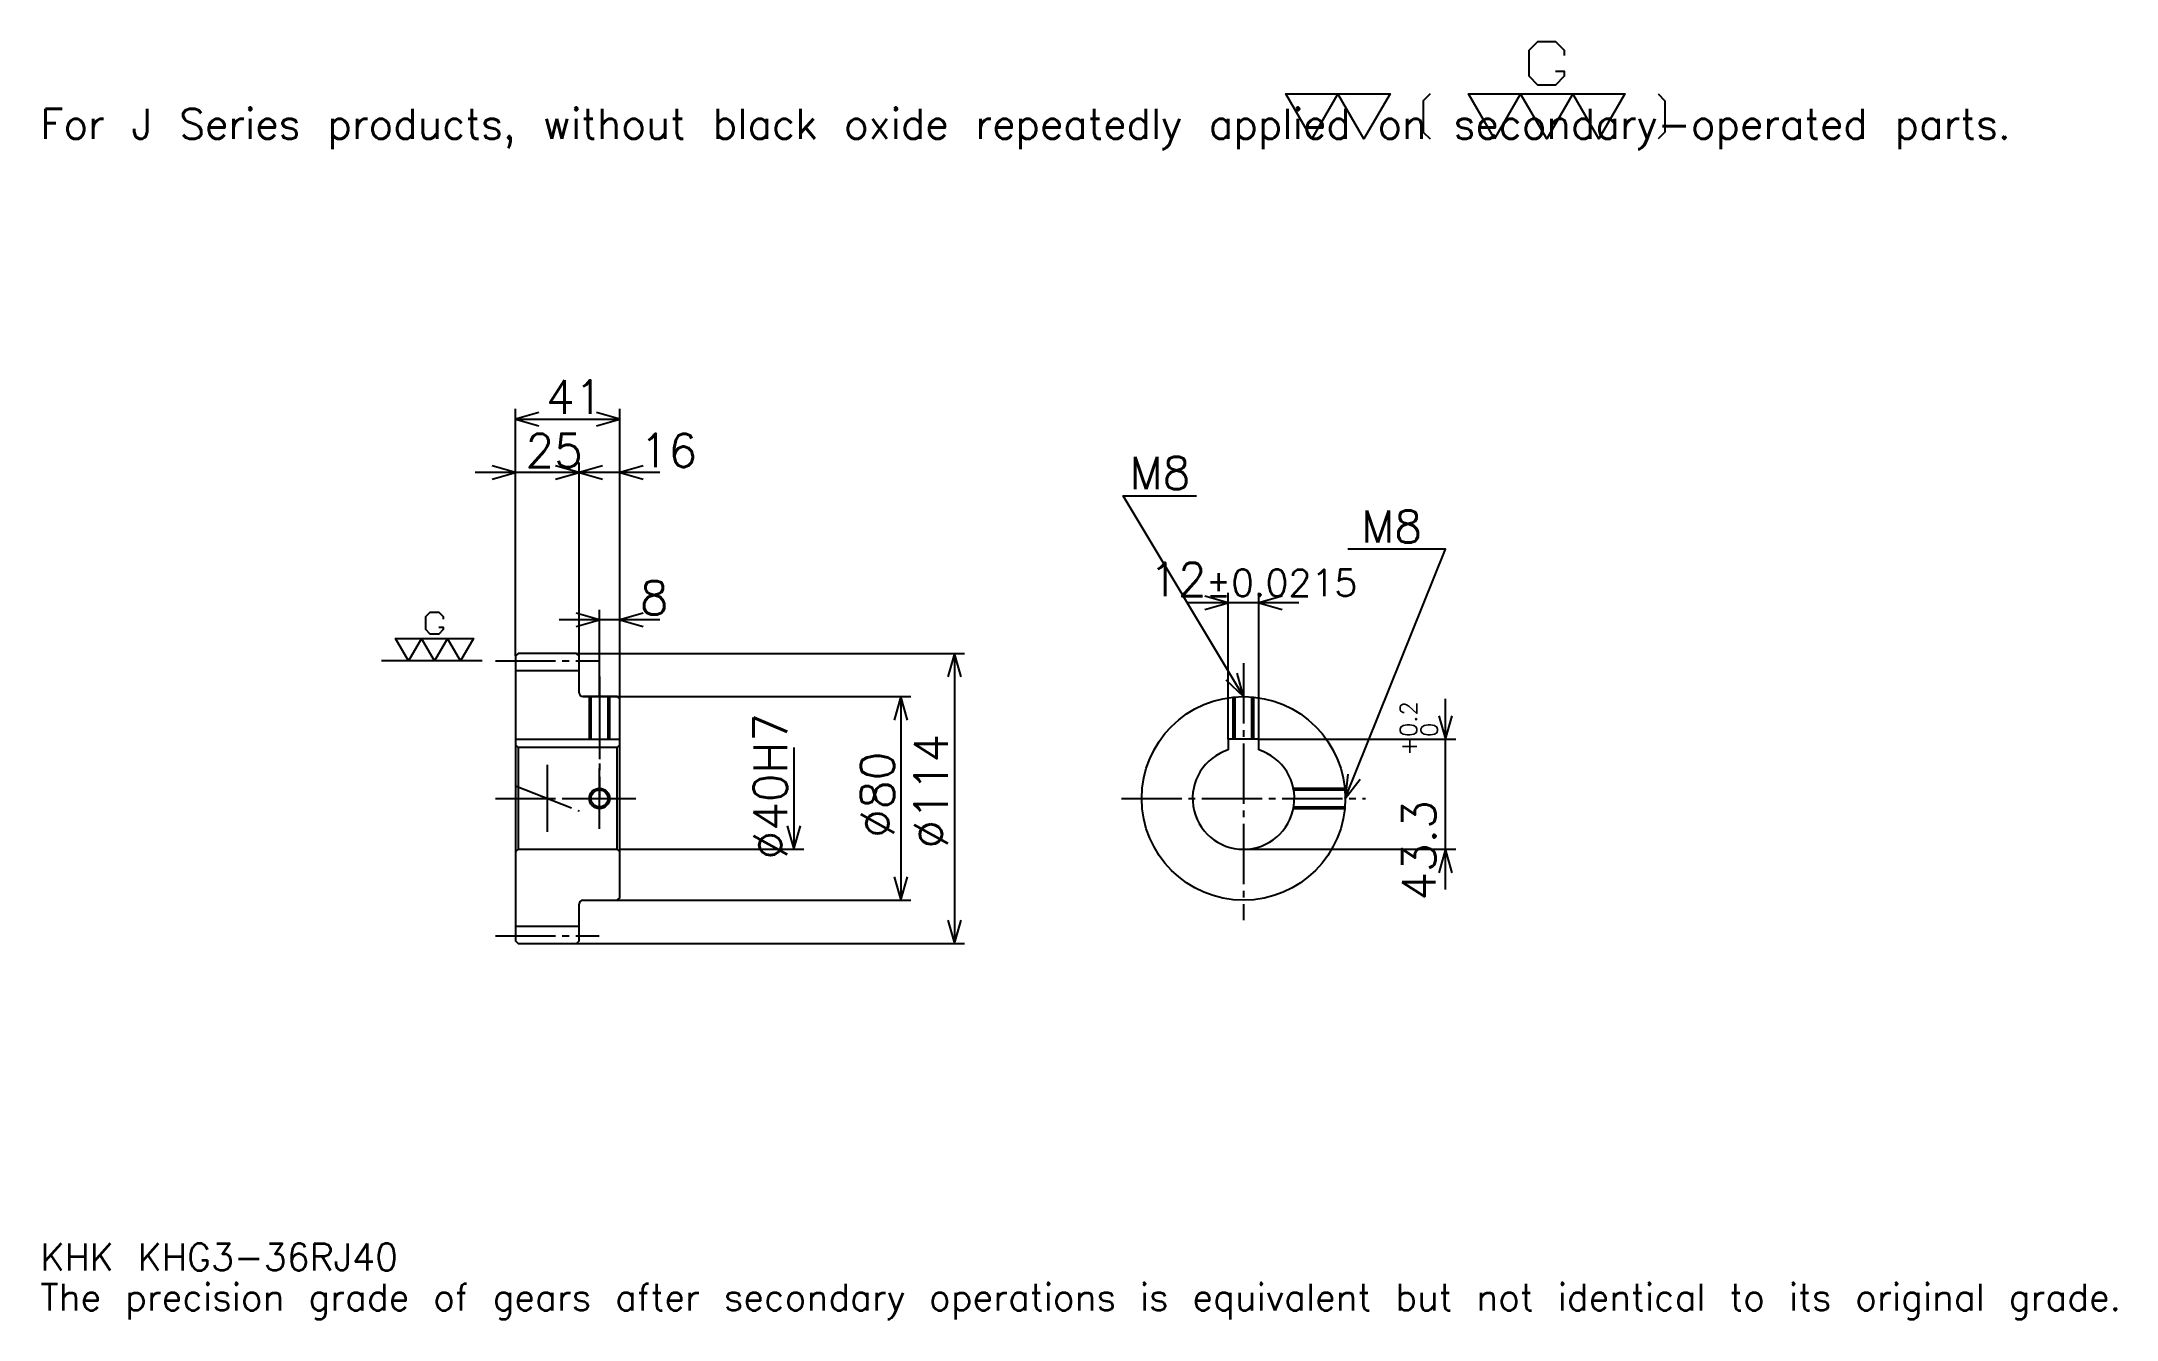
# Model space of a CAD drawing. Extents: x 27 to 842, y 10 to 512.
import ezdxf

# ---------------------------------------------------------------- set-up
doc = ezdxf.new("R2010")
doc.units = 0
doc.linetypes.add('DASHDOT', pattern=[31.565218, 23.673913, -2.630435, 2.630435, -2.630435])
doc.layers.get('0').update_dxf_attribs({"linetype": 'CONTINUOUS'})
doc.layers.add('DASHDOT', color=6, linetype='DASHDOT')
doc.styles.add('KANJI', font='TXT', dxfattribs={"bigfont": 'BIGFONT'})

msp = doc.modelspace()

# ---------------------------------------------------------------- linework, layer by layer
at = {"color": 5}
for p, q in [((213.065216, 271.380432), (213.065216, 367.391296)), ((254.065216, 271.380432), (254.065216, 367.391296)), ((213.065216, 363.445618), (254.065216, 363.445618)), ((238.065216, 271.380432), (238.065216, 346.347778)), ((253.847824, 342.402161), (197.282608, 342.402161)), ((269.847839, 342.402161), (222.282608, 342.402161)), ((493.239136, 237.68042), (493.239136, 295.152161)), ((505.239136, 237.68042), (505.239136, 295.152161)), ((246.065216, 271.380432), (246.065216, 288.478241)), ((521.021729, 291.206512), (477.456512, 291.206512)), ((269.847839, 284.532593), (230.282608, 284.532593)), ((213.065216, 270.380432), (213.065216, 271.380432)), ((237.065216, 271.380432), (254.065216, 271.380432)), ((238.065216, 270.380432), (238.065216, 271.380432)), ((246.065216, 254.380417), (246.065216, 271.380432)), ((246.065216, 254.380417), (246.065216, 271.380432)), ((254.065216, 271.380432), (389.532593, 271.380432)), ((254.065216, 253.380417), (254.065216, 271.380432)), ((385.586975, 271.380432), (385.586975, 157.380417)), ((239.565216, 254.380417), (254.065216, 254.380417)), ((254.065216, 254.380417), (368.489136, 254.380417)), ((364.543488, 254.380417), (364.543488, 174.380417)), ((578.695679, 178.597809), (578.695679, 253.463028)), ((505.239136, 237.68042), (582.641296, 237.68042)), ((322.456512, 234.380417), (322.456512, 194.380417)), ((254.065216, 194.380417), (326.402161, 194.380417)), ((499.239136, 194.380417), (582.641296, 194.380417)), ((239.565216, 174.380417), (254.065216, 174.380417)), ((254.065216, 174.380417), (368.489136, 174.380417)), ((237.065216, 157.380417), (254.065216, 157.380417)), ((254.065216, 157.380417), (389.532593, 157.380417))]:
    msp.add_line(p, q, dxfattribs=at)
at = {"color": 7}
for p, q in [((199.91304, 268.380432), (160.456512, 268.380432)), ((225.565216, 227.532593), (225.565216, 201.228241))]:
    msp.add_line(p, q, dxfattribs=at)
at = {"color": 4}
for p, q in [((213.065216, 264.630432), (238.065216, 264.630432)), ((213.065216, 237.68042), (254.065216, 237.68042)), ((214.065216, 234.380417), (214.065216, 194.380417)), ((253.065216, 234.380417), (254.065216, 235.380417)), ((253.065216, 194.380417), (254.065216, 193.380417)), ((213.065216, 164.130417), (238.065216, 164.130417))]:
    msp.add_line(p, q, dxfattribs=at)
at = {"color": 7}
for points in [[(621.834778, 500.150879), (625.254395, 500.150879), (625.254395, 498.099152), (621.834778, 494.679565), (614.995667, 494.679565), (611.576111, 498.099152), (611.576111, 508.357849), (614.995667, 511.777405), (621.834778, 511.777405), (625.254395, 508.357849), (625.254395, 506.306091)], [(526.086975, 473.478271), (515.828308, 491.26001), (556.863037, 491.26001), (546.60437, 473.478271), (536.345642, 491.26001), (526.086975, 473.478271)], [(572.593079, 491.26001), (569.857422, 488.524353), (569.857422, 476.213928), (572.593079, 473.478271)], [(597.897827, 473.478271), (587.63916, 491.26001), (649.191345, 491.26001), (638.932617, 473.478271), (628.67395, 491.26001), (618.415222, 473.478271), (608.156555, 491.26001), (597.897827, 473.478271)], [(662.185669, 491.26001), (664.921326, 488.524353), (664.921326, 476.213928), (662.185669, 473.478271)], [(182.946747, 281.716736), (184.656525, 281.716736), (184.656525, 280.690857), (182.946747, 278.981079), (179.527176, 278.981079), (177.817383, 280.690857), (177.817383, 285.82019), (179.527176, 287.529968), (182.946747, 287.529968), (184.656525, 285.82019), (184.656525, 284.794312)], [(170.978256, 268.380432), (165.848907, 277.271301), (196.625, 277.271301), (191.495651, 268.380432), (186.366302, 277.271301), (181.236954, 268.380432), (176.107605, 277.271301), (170.978256, 268.380432)]]:
    msp.add_lwpolyline(points, dxfattribs=at)
at = {"color": 5}
for points in [[(222.271744, 366.07605), (213.065216, 363.445618), (222.271744, 360.815186)], [(244.858688, 360.815186), (254.065216, 363.445618), (244.858688, 366.07605)], [(203.858688, 339.771729), (213.065216, 342.402161), (203.858688, 345.032593)], [(228.858688, 339.771729), (238.065216, 342.402161), (228.858688, 345.032593)], [(247.271729, 345.032593), (238.065216, 342.402161), (247.271729, 339.771729)], [(263.271729, 345.032593), (254.065216, 342.402161), (263.271729, 339.771729)], [(499.239136, 254.380417), (451.891296, 333.293457), (480.82608, 333.293457)], [(539.239136, 214.380417), (578.695679, 312.25), (540.291321, 312.25)], [(484.032623, 288.57608), (493.239136, 291.206512), (484.032623, 293.836945)], [(514.445679, 293.836945), (505.239136, 291.206512), (514.445679, 288.57608)], [(236.858688, 281.902161), (246.065216, 284.532593), (236.858688, 287.163025)], [(263.271729, 287.163025), (254.065216, 284.532593), (263.271729, 281.902161)], [(388.217407, 262.173889), (385.586975, 271.380432), (382.956543, 262.173889)], [(492.246826, 260.9216), (499.239136, 254.380417), (496.757996, 263.628296)], [(367.17392, 245.173889), (364.543488, 254.380417), (361.913055, 245.173889)], [(576.065186, 246.886932), (578.695679, 237.68042), (581.32605, 246.886932)], [(540.241943, 223.902695), (539.239136, 214.380417), (545.121216, 221.935593)], [(319.82608, 203.586945), (322.456512, 194.380417), (325.086945, 203.586945)], [(581.32605, 185.173889), (578.695679, 194.380417), (576.065186, 185.173889)], [(361.913055, 183.586945), (364.543488, 174.380417), (367.17392, 183.586945)], [(382.956543, 166.586945), (385.586975, 157.380417), (388.217407, 166.586945)]]:
    msp.add_lwpolyline(points, dxfattribs=at)
at = {"color": 4}
for points in [[(238.065216, 255.880417), (238.065216, 270.380432), (237.065216, 271.380432), (214.065216, 271.380432), (213.065216, 270.380432), (213.065216, 193.380417)], [(239.565216, 174.380417), (253.065216, 174.380417), (254.065216, 175.380417), (254.065216, 253.380417), (253.065216, 254.380417), (239.565216, 254.380417)], [(242.065216, 254.380417), (242.065216, 237.68042)], [(242.740219, 254.380417), (242.740219, 237.68042)], [(249.390213, 254.380417), (249.390213, 237.68042)], [(250.065216, 254.380417), (250.065216, 237.68042)], [(495.239136, 237.68042), (495.239136, 254.179916)], [(495.914124, 237.68042), (495.914124, 254.241974)], [(502.564148, 237.68042), (502.564148, 254.241974)], [(503.239136, 237.68042), (503.239136, 254.179916)], [(505.239136, 233.459198), (505.239136, 237.68042), (493.239136, 237.68042), (493.239136, 233.459198)], [(213.065216, 193.380417), (214.065216, 194.380417), (253.065216, 194.380417), (253.065216, 234.380417), (214.065216, 234.380417), (213.065216, 235.380417)], [(518.835083, 218.380417), (539.038635, 218.380417)], [(518.960815, 217.705414), (539.100708, 217.705414)], [(518.835083, 210.380417), (539.038635, 210.380417)], [(518.960815, 211.05542), (539.100708, 211.05542)], [(213.065216, 193.380417), (213.065216, 158.380417), (214.065216, 157.380417), (237.065216, 157.380417), (238.065216, 158.380417), (238.065216, 172.880417)]]:
    msp.add_lwpolyline(points, dxfattribs=at)
for centre, radius in [((499.239136, 214.380417), 40), ((246.065216, 214.380417), 3.325)]:
    msp.add_circle(centre, radius, dxfattribs=at)
at = {"color": 7}
msp.add_circle((246.065216, 214.380417), 4, dxfattribs=at)
at = {"color": 4}
for centre, radius, start, end in [((239.565216, 255.880417), 1.5, 180, 270), ((499.239136, 214.380417), 20, 107.457602748, 72.542397252), ((239.565216, 172.880417), 1.5, 90, 180)]:
    msp.add_arc(centre, radius, start, end, dxfattribs=at)
at = {"layer": 'DASHDOT', "color": 7}
for p, q in [((205.173904, 268.380432), (245.956512, 268.380432)), ((499.239136, 267.532593), (499.239136, 166.489105)), ((246.065216, 254.380417), (246.065216, 214.380417)), ((205.173904, 214.380417), (261.956512, 214.380417)), ((213.065216, 219.304291), (238.065216, 209.456543)), ((451.347839, 214.380417), (547.130432, 214.380417)), ((205.173904, 160.380417), (245.956512, 160.380417))]:
    msp.add_line(p, q, dxfattribs=at)
for points in [[(246.065216, 262.271729), (246.065216, 229.789108)], [(246.065216, 202.489105), (246.065216, 226.271729)], [(234.17392, 214.380417), (257.956512, 214.380417)]]:
    msp.add_lwpolyline(points, dxfattribs=at)

# ---------------------------------------------------------------- texts
at = {"color": 7, "style": 'KANJI'}
for s, height, p in [('For J Series products, without black oxide repeatedly applied on secondary-operated parts.', 11.836957, (26.304348, 473.478271)), ('41', 13.152174, (225.016296, 365.549988)), ('25', 13.152174, (217.016296, 344.5065)), ('16', 13.152174, (261.956512, 344.5065)), ('M8', 12.626087, (454.521729, 335.923889)), ('M8', 12.626087, (545.552185, 314.880432)), ('12', 13.152174, (462.226318, 293.836945)), ('%%p0.0215', 10.521739, (484.451874, 293.836945)), ('8', 13.152174, (261.956512, 286.636932)), ('KHK KHG3-36RJ40', 10.521739, (26.304348, 28.934782)), ('The precision grade of gears after secondary operations is equivalent but not identical to its original grade.', 10.521739, (26.304348, 13.152174))]:
    msp.add_text(s, height=height, dxfattribs=at).set_placement(p)
for s, height, p in [('%%c40H7', 13.152174, (319.82608, 190.377701)), ('0.2', 6.576087, (567.384766, 238.491882)), ('%%c114', 13.152174, (382.956543, 194.652161)), ('+', 6.576087, (567.384766, 231.126678)), ('0', 6.576087, (575.539124, 238.491882)), ('%%c80', 13.152174, (361.913055, 198.926605)), ('43.3', 13.152174, (574.75, 174.198853))]:
    msp.add_text(s, height=height, rotation=90, dxfattribs=at).set_placement(p)

doc.saveas('drawing.dxf')
